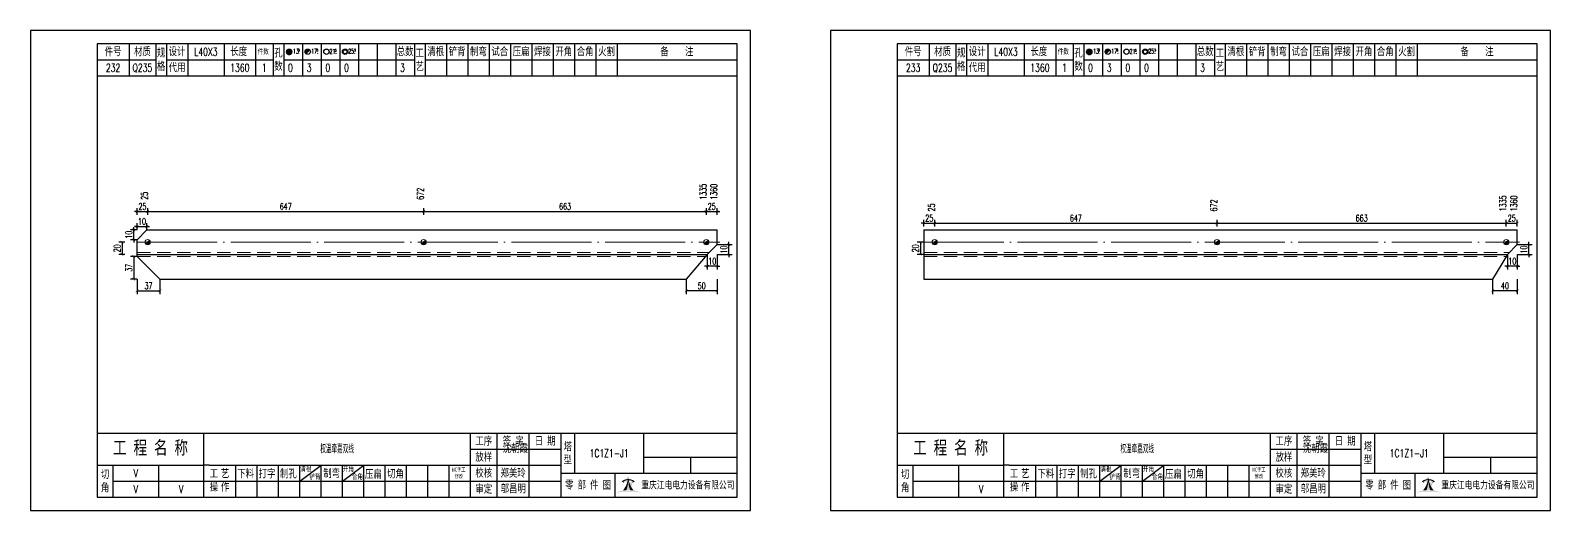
# Model space of a CAD drawing. Header units: millimetres. Extents: x -524 to 9570, y -2481 to 180.
# Drawn here: x 6300 to 6870, y -600 to -420 of the extents above; entities that cross this region are included whole.
import ezdxf
from ezdxf.enums import TextEntityAlignment as Align

# ---------------------------------------------------------------- set-up
doc = ezdxf.new("R2010")
doc.units = ezdxf.units.MM
doc.header["$LTSCALE"] = 20
doc.header["$PDMODE"] = 1
doc.linetypes.add('DASHDOT2X', pattern=[1.75, 1.5, -0.125, 0, -0.125])
doc.linetypes.add('HIDDEN', pattern=[0.375, 0.25, -0.125])
for name, color, linetype, lineweight in [('1', 7, 'Continuous', 25), ('11', 1, 'Continuous', 13), ('2', 1, 'HIDDEN', 13), ('5', 7, 'Continuous', 13), ('7', 3, 'DASHDOT2X', 13)]:
    doc.layers.add(name, color=color, linetype=linetype, lineweight=lineweight)
doc.styles.get("Standard").update_dxf_attribs({"font": 'simplex', "width": 0.7, "bigfont": 'gbhzfs.shx'})
doc.styles.add('SYMBOL_TXT', font='txt.shx', dxfattribs={"width": 0.6})
doc.styles.add('TITLE_TXT', font='simplex.shx', dxfattribs={"width": 0.75, "height": 2.5, "bigfont": 'gbhzfs.shx'})
doc.dimstyles.get("Standard").update_dxf_attribs({"dimtxt": 2.5, "dimasz": 1, "dimexe": 1.25, "dimexo": 0, "dimgap": 0.63, "dimtad": 1, "dimzin": 0, "dimdsep": 46, "dimtxsty": 'standard', "dimblk": 'ARCHTICK', "dimblk1": 'ARCHTICK', "dimblk2": 'ARCHTICK', "dimcen": 0.09, "dimadec": 0, "dimazin": 0, "dimtfac": 1, "dimtdec": 1, "dimtix": 1, "dimtmove": 2, "dimatfit": 3, "dimfxl": 0, "dimtolj": 1, "dimtzin": 0, "dimarcsym": 0})
pattern_1 = [(0, (-3, 0), (0, 0.0125), [])]

# ---------------------------------------------------------------- blocks, each defined once
blk = doc.blocks.new('M12_HOLE')
h = blk.add_hatch()
h.set_pattern_fill('LINE', scale=0.1, style=0)
h.set_pattern_definition(pattern_1)
h.paths.add_polyline_path([(-5, 0, 1), (-1, 0, 1)])
at = {"color": 7}
blk.add_circle((-3, 0), 2, dxfattribs=at)
at = {"color": 7, "attachment_point": 1, "style": 'SYMBOL_TXT'}
for s, insert, char_height, width in [('13\\f??|b0|i0|c0|p54;.', (-0.1170648347537053, 2.110404609075999), 3.5, 5.707453662650948), ('5', (3.739322910876695, 2.264550918150206), 1.8, 2.930899999712656)]:
    blk.add_mtext(s, dxfattribs=dict(at, insert=insert, char_height=char_height, width=width))
blk = doc.blocks.new('M16_HOLE')
h = blk.add_hatch()
h.set_pattern_fill('LINE', scale=0.1, style=0)
h.set_pattern_definition(pattern_1)
h.paths.add_polyline_path([(-1.585786437626905, 1.414213562373095, 0.668178637919299), (-5, 0, 0.198912367379658), (-4.414213562373095, -1.414213562373095)])
at = {"color": 7}
blk.add_circle((-3, 0), 2, dxfattribs=at)
at = {"color": 7, "attachment_point": 1, "style": 'SYMBOL_TXT'}
for s, insert, char_height, width in [('17.', (-0.443935574240129, 2.13042063441452), 3.5, 6.3164), ('5', (3.564570640825252, 2.25180437378188), 1.8, 1.822)]:
    blk.add_mtext(s, dxfattribs=dict(at, insert=insert, char_height=char_height, width=width))
blk = doc.blocks.new('M20_HOLE')
at = {"color": 7}
blk.add_circle((-3, 0), 2, dxfattribs=at)
at = {"color": 7, "attachment_point": 1, "style": 'SYMBOL_TXT'}
for s, insert, char_height, width in [('21.', (-0.6868754558352066, 2.009036737063269), 3.5, 6.0735), ('5', (3.321630759230175, 2.009036737063269), 1.8, 1.4576)]:
    blk.add_mtext(s, dxfattribs=dict(at, insert=insert, char_height=char_height, width=width))
blk = doc.blocks.new('M24_HOLE')
at = {"color": 7}
for radius in [2, 1.5]:
    blk.add_circle((-3, 0), radius, dxfattribs=at)
at = {"color": 7, "attachment_point": 1, "style": 'SYMBOL_TXT'}
for s, insert, char_height, width in [('25.', (-0.6868754558352066, 2.13042063441452), 3.5, 2.4294), ('5', (3.928980201610216, 2.25180437378188), 1.8, 1.9435)]:
    blk.add_mtext(s, dxfattribs=dict(at, insert=insert, char_height=char_height, width=width))
blk = doc.blocks.new('A$C1E394B87')
for p, q in [((270, 180), (0, 180)), ((0, 180), (0, 0)), ((270, 0), (270, 180)), ((0, 0), (270, 0))]:
    blk.add_line(p, q)
blk = doc.blocks.new('JgCard')
h = blk.add_hatch(color=256)
edge = h.paths.add_edge_path()
edge.add_arc((223.8016524729837, -21.84717885384339), 29.00860721842082, 79.81716678233735, 89.27812697573944)
edge.add_arc((224.5325955616654, -21.84717885384339), 29.00860721842082, 90.72187302426055, 100.1828332176626)
edge.add_arc((224.0279874541857, -3.830853464385541), 11.50536553551401, 89.30709440376557, 113.6959925615352, ccw=False)
edge.add_arc((224.3062605804644, -3.830853464385541), 11.50536553551401, 66.30400743846491, 90.69290559623443, ccw=False)
edge = h.paths.add_edge_path()
edge.add_arc((233.0302112674253, 13.18449056462987), 8.873034629199061, 191.5208225546964, 219.6965150385776)
edge.add_arc((215.3040367672247, 13.18449056462987), 8.873034629199061, 320.3034849614224, 348.4791774453036)
edge.add_arc((214.0326012329333, 11.43447699248611), 10.13453382683302, 338.1301204334909, 359.9154198731663)
edge.add_arc((234.3016468017167, 11.43447699248611), 10.13453382683302, 180.0845801266699, 201.8698795665091)
edge.add_line((225.937925765641, 10.90576856469295), (225.6552856147136, 10.35609493506945))
edge.add_arc((224.1679533083088, 7.853493107532699), 3.957321353349253, 91.41975307934291, 127.4827228769255)
edge.add_arc((215.3040367672247, 13.18449056462987), 8.873034629199061, 351.0860103832611, 357.2867084751834)
edge.add_line((222.396322269009, 10.90576856469295), (222.6789624199364, 10.35609493506945))
edge.add_line((222.6789624199364, 10.35609493506945), (221.7697188924139, 10.86032854938844))
edge.add_line((225.6552856147136, 10.35609493506945), (226.5654915637542, 10.86086227359522))
edge.add_arc((224.2330238305049, 7.883670059543192), 3.536460377387214, 93.80567765797379, 121.2894356209631)
edge.add_arc((224.1012242041452, 7.883670059543192), 3.536460377387214, 58.7105643790368, 86.1943223420262)
edge.add_arc((224.1679533083088, 7.853493107532699), 3.957321353349253, 52.53023982105776, 88.60436076552203)
edge.add_arc((233.0302112674253, 13.18449056462987), 8.873034629199061, 182.7132915248167, 188.9137221835162)
edge.add_line((224.1671240173246, 11.44943760304955), (224.1671240173246, 11.41951638194644))
blk.add_hatch(color=256).paths.add_polyline_path([(224.1671240173246, 11.41951638190653, 0.09534363958971465), (224.8964730213393, 7.65936347788454, -0.02857973389665951), (226.2029576453306, 7.517096850535836, -0.1235627947319866), (224.3359488967444, 11.41233217421416, -0.1204986991669159), (225.937925765641, 10.90576856469295), (225.6552856147136, 10.35609493506945), (226.5654915637542, 10.86086227359522, 0.5402417223769541), (226.575360567148, 10.99431825130466, 0.158715983985349), (224.2643381876442, 11.80964050730302, -0.02706108524003999), (224.1671240173246, 12.76445731824299, -0.02706225299216489), (224.0699034296731, 11.80959959181416, 0.1586661026302013), (221.7598355252794, 10.99377351487396, 0.5401762534625951), (221.7697205382283, 10.86032763670437, -5.881062471050359e-06), (221.7697188924139, 10.86032854938844), (222.6789624199364, 10.35609493506945), (222.396322269009, 10.90576856469295, -0.1204986991669226), (223.9982991379056, 11.41233217421416, -0.1235627947319868), (222.1312903893195, 7.517096850535836, -0.0285797338966575), (223.4377750133108, 7.65936347788454, 0.09534363958971454)])
for p, q in [((265, 175), (25, 175)), ((25, 175), (25, 5)), ((37, 175), (37, 163)), ((47, 175), (47, 163)), ((51, 175), (51, 163)), ((59, 175), (59, 163)), ((72.61005959575064, 175), (72.61005959575061, 163)), ((84.43573710762382, 175), (84.43573710762382, 163)), ((91, 175), (91, 163)), ((95, 175), (95, 163)), ((102, 175), (102, 163)), ((109, 175), (109, 163)), ((116, 175), (116, 163)), ((123, 175), (123, 163)), ((130, 175), (130, 163)), ((137, 175), (137, 163)), ((144, 175), (144, 163)), ((148, 175), (148, 163)), ((156, 175), (156, 163)), ((164, 175), (164, 163)), ((172, 175), (172, 163)), ((180, 175), (180, 163)), ((188, 175), (188, 163)), ((196, 175), (196, 163)), ((204, 175), (204, 163)), ((212, 175), (212, 163)), ((220, 175), (220, 163)), ((265, 5), (265, 175)), ((25, 169), (47, 169)), ((51, 168.9999999999999), (91, 168.9999999999999)), ((95, 168.9999999999999), (144, 168.9999999999999)), ((148, 169), (265, 169)), ((25, 163), (265, 163)), ((25, 29), (265, 29)), ((65, 17), (65, 29)), ((165, 5), (165, 29)), ((175, 5), (175, 29)), ((187, 5), (187, 29)), ((199, 5), (199, 29)), ((204, 29), (204, 14)), ((230, 14), (230, 29)), ((165, 23), (199, 23)), ((230, 20), (265, 20)), ((247.5, 20), (247.5, 14)), ((25, 17), (65, 17)), ((31, 5), (31, 17)), ((48, 17), (48, 5)), ((65, 5), (65, 17)), ((67, 17), (65, 17)), ((67, 17), (165, 17)), ((77, 5), (77, 17)), ((85, 5), (85, 17)), ((93, 5), (93, 17)), ((101, 5), (101, 17)), ((101, 11), (109, 17)), ((109, 5), (109, 17)), ((117, 5), (117, 17)), ((117, 11), (125, 17)), ((125, 5), (125, 17)), ((133, 5), (133, 17)), ((141, 5), (141, 17)), ((149, 5), (149, 17)), ((157, 5), (157, 17)), ((165, 17), (199, 17)), ((199, 14), (265, 14)), ((219.0802760739607, 14), (219.0802760739607, 5)), ((31, 11), (65, 11)), ((65, 11), (165, 11)), ((165, 11), (199, 11)), ((25, 5), (265, 5))]:
    blk.add_line(p, q)
blk.add_lwpolyline([(96.0334779468642, 171.9855941999696, -1), (98.0334779468642, 171.9855941999696, -1)], format="xyb", close=True)
for p in [(65.8050297978753, 166), (145, 96)]:
    blk.add_point(p)
blk.add_blockref('A$C1E394B87', (0, 0))
at = {"xscale": 0.5, "yscale": 0.5, "zscale": 0.5}
for name, p in [('M12_HOLE', (98.5334779468642, 171.9855941999696)), ('M16_HOLE', (105.5, 171.9999999999999)), ('M20_HOLE', (112.5, 171.9999999999999)), ('M24_HOLE', (119.5, 171.9999999999999))]:
    blk.add_blockref(name, p, dxfattribs=at)
at = {"attachment_point": 5, "style": 'TITLE_TXT'}
for s, insert, char_height, width in [('{\\fSimHei|b0|i0|c134|p2;件号}', (31, 172), 3, 15), ('{\\fSimHei|b0|i0|c134|p2;材质}', (42, 172), 3, 8), ('{\\fSimHei|b0|i0|c134|p2;规格}', (49, 169), 3, 4), ('{\\fSimHei|b0|i0|c134|p2;设计}', (55, 171.9999999999999), 3, 8.000000000000014), ('{\\fSimHei|b0|i0|c134|p2;长度}', (78.11684221050325, 172.0531705390044), 3, 8), ('{\\fSimHei|b0|i0|c134|p2;件数}', (87.3041250533895, 171.9999999999999), 2, 8.8244), ('{\\fSimHei|b0|i0|c134|p2;孔数}', (93, 169), 3, 4), ('{\\fSimHei|b0|i0|c134|p2;总数}', (140.5, 171.9999999999999), 3, 7), ('{\\fSimHei|b0|i0|c134|p2;工\\P艺}', (146, 169), 3, 4), ('{\\fSimHei|b0|i0|c134|p2;清根}', (152, 172), 3, 8), ('{\\fSimHei|b0|i0|c134|p2;铲背}', (160, 172), 3, 8), ('{\\fSimHei|b0|i0|c134|p2;制弯}', (168, 172), 3, 8.000000000000028), ('{\\fSimHei|b0|i0|c134|p2;试合}', (176, 172), 3, 8), ('{\\fSimHei|b0|i0|c134|p2;压扁}', (184, 172), 3, 8), ('{\\fSimHei|b0|i0|c134|p2;焊接}', (192, 172), 3, 8), ('{\\fSimHei|b0|i0|c134|p2;开角}', (200, 172), 3, 8.000000000000057), ('{\\fSimHei|b0|i0|c134|p2;合角}', (208, 172), 3, 8), ('{\\fSimHei|b0|i0|c134|p2;火割}', (216, 172), 3, 8), ('{\\fSimHei|b0|i0|c134|p2;备    注}', (242.3967818627186, 171.9765054582008), 3, 22), ('{\\fSimHei|b0|i0|c134|p2;代用}', (55, 166), 3, 8), ('{\\fSimHei|b0|i0|c134|p2;工 程 名 称}', (45.04268864723963, 23.33842704880232), 5, 47.33333333333334), ('{\\fSimHei|b0|i0|c134|p2;工序}', (170, 26), 3, 10), ('{\\fSimHei|b0|i0|c134|p2;签 字}', (181, 26), 3, 12), ('{\\fSimHei|b0|i0|c134|p2;^I沈朝霞}', (181.0520504248258, 23.27747906449889), 3, 12), ('{\\fSimHei|b0|i0|c134|p2;日 期}', (193, 26), 3, 12), ('{\\fSimHei|b0|i0|c134|p2;塔\\P型}', (201.5, 21.5), 3, 5.000000000000028), ('{\\fSimHei|b0|i0|c134|p2;放样}', (170, 20), 3, 10), ('{\\fSimHei|b0|i0|c134|p2;切\\P角}', (28, 11), 3, 6.000000000000004), ('{\\fSimHei|b0|i0|c134|p2;工\\P操}', (68.78408056366106, 11.29930144135182), 3, 6.000000000000004), ('{\\fSimHei|b0|i0|c134|p2;艺\\P作}', (73.01340619218274, 11.29930144135182), 3, 6.000000000000004), ('{\\fSimHei|b0|i0|c134|p2;下料}', (80.74376492044746, 13.75191016783555), 3, 8), ('{\\fSimHei|b0|i0|c134|p2;打字}', (88.74376492044746, 13.75191016783555), 3, 8), ('{\\fSimHei|b0|i0|c134|p2;制孔}', (96.74376492044746, 13.75191016783555), 3, 8.000000000000028), ('{\\fSimHei|b0|i0|c134|p2;清根}', (103.3080888185272, 15.56254542211099), 2, 8), ('{\\fSimHei|b0|i0|c134|p2;铲背}', (106.6982872637203, 12.58010217278223), 2, 8), ('{\\fSimHei|b0|i0|c134|p2;制弯}', (112.9524832210667, 13.86807755023182), 3, 8.000000000000028), ('{\\fSimHei|b0|i0|c134|p2;开角}', (119.2123351337376, 15.54156681030855), 2, 8.000000000000057), ('{\\fSimHei|b0|i0|c134|p2;合角}', (122.601153766583, 12.67610618408509), 2, 8), ('{\\fSimHei|b0|i0|c134|p2;压扁}', (128.5896913500159, 13.56672241423536), 3, 8), ('{\\fSimHei|b0|i0|c134|p2;切角}', (136.8970089545677, 13.6938446517654), 3, 8), ('{\\fSimHei|b0|i0|c134|p2;NC手工修改}', (160.6311373906198, 14.05820252967675), 1.5, 6.204069777279955), ('{\\fSimHei|b0|i0|c134|p2;校核}', (170, 14), 3, 10.00000000000003), ('{\\fSimHei|b0|i0|c134|p2;郑美玲}', (181, 14), 3, 12), ('{\\fSimHei|b0|i0|c134|p2;零 部 件 图}', (209.0827348158753, 9.5), 3, 30.76131175444226), ('{\\fSimHei|b0|i0|c134|p2;重庆江电电力设备有限公司}', (246.5086378857131, 9.475432444103376), 2.772000000000001, 63.29400000000002), ('{\\fSimHei|b0|i0|c134|p2;审定}', (170, 8), 3, 10), ('{\\fSimHei|b0|i0|c134|p2;邬昌明}', (181.0428184060297, 8.12303372435349), 3, 12)]:
    blk.add_mtext(s, dxfattribs=dict(at, insert=insert, char_height=char_height, width=width))
blk = doc.blocks.new('M16')
for p, q in [((-0.7071067811865476, -0.7071067811865476), (0.7071067811865475, 0.7071067811865475)), ((-0.4, 4.898425415289509e-17), (0.4, 0)), ((2.449212707644755e-17, 0.4), (0, -0.4))]:
    blk.add_line(p, q)
blk.add_circle((0, 0), 1)
for centre, radius, end in [((0, 0), 0.8, 45.00000000000001), ((0, 0), 0.6, 45.00000000000001), ((0, 0), 0.4, 45.00000000000001), ((-5.551115123125783e-17, -5.551115123125783e-17), 0.2, 45)]:
    blk.add_arc(centre, radius, 225, end)
blk = doc.blocks.new('_ArchTick')
at = {"color": 0, "linetype": 'ByBlock', "const_width": 0.15}
blk.add_lwpolyline([(-0.5, -0.5), (0.5, 0.5)], dxfattribs=at)
blk = doc.blocks.new('*D541')
at = {"layer": '11', "color": 0, "lineweight": -2}
for p, q in [((6340, -487.875), (6339, -487.875)), ((6340, -489.125), (6340, -486.625)), ((6340, -487.875), (6343.997790037592, -487.875)), ((6343.997790037592, -489.125), (6343.997790037592, -486.625)), ((6343.997790037592, -487.875), (6344.997790037592, -487.875))]:
    blk.add_line(p, q, dxfattribs=at)
at = {"layer": 'Defpoints', "color": 0}
for p in [(6340, -489.125), (6343.997790037592, -487.875), (6343.997790037592, -489.125)]:
    blk.add_point(p, dxfattribs=at)
at = {"layer": '11', "color": 0, "lineweight": -2}
blk.add_blockref('_ArchTick', (6340, -487.875), dxfattribs=at)
at = {"layer": '11', "color": 0, "lineweight": -2, "rotation": 180}
blk.add_blockref('_ArchTick', (6343.997790037592, -487.875), dxfattribs=at)
at = {"layer": '11', "color": 0, "insert": (6341.998895018796, -485.995), "char_height": 2.5, "attachment_point": 5}
blk.add_mtext('\\A1;25', dxfattribs=at)
blk = doc.blocks.new('*D544')
at = {"layer": '11', "color": 0, "lineweight": -2}
for p, q in [((6553.48198800745, -487.875), (6552.48198800745, -487.875)), ((6553.48198800745, -489.125), (6553.48198800745, -486.625)), ((6553.48198800745, -487.875), (6557.5, -487.875)), ((6557.5, -489.125), (6557.5, -486.625)), ((6557.5, -487.875), (6558.5, -487.875))]:
    blk.add_line(p, q, dxfattribs=at)
at = {"layer": 'Defpoints', "color": 0}
for p in [(6553.48198800745, -489.125), (6557.5, -487.875), (6557.5, -489.125)]:
    blk.add_point(p, dxfattribs=at)
at = {"layer": '11', "color": 0, "lineweight": -2}
blk.add_blockref('_ArchTick', (6553.48198800745, -487.875), dxfattribs=at)
at = {"layer": '11', "color": 0, "lineweight": -2, "rotation": 180}
blk.add_blockref('_ArchTick', (6557.5, -487.875), dxfattribs=at)
at = {"layer": '11', "color": 0, "insert": (6555.490994003725, -485.995), "char_height": 2.5, "attachment_point": 5}
blk.add_mtext('\\A1;25', dxfattribs=at)
blk = doc.blocks.new('*D545')
at = {"layer": '11', "color": 0, "lineweight": -2}
for p, q in [((6340, -504.69375), (6337.5, -504.69375)), ((6338.75, -504.69375), (6338.75, -513.25)), ((6340, -513.25), (6337.5, -513.25))]:
    blk.add_line(p, q, dxfattribs=at)
at = {"layer": 'Defpoints', "color": 0}
for p in [(6340, -504.69375), (6338.75, -513.25), (6340, -513.25)]:
    blk.add_point(p, dxfattribs=at)
at = {"layer": '11', "color": 0, "lineweight": -2}
for p, rotation in [((6338.75, -504.69375), 90), ((6338.75, -513.25), 270)]:
    blk.add_blockref('_ArchTick', p, dxfattribs=dict(at, rotation=rotation))
at = {"layer": '11', "color": 0, "insert": (6336.87, -508.971874999999), "char_height": 2.5, "attachment_point": 5, "rotation": 90}
blk.add_mtext('\\A1;37', dxfattribs=at)
blk = doc.blocks.new('*D547')
at = {"layer": '11', "color": 0, "lineweight": -2}
for p, q in [((6340, -494.75), (6337.5, -494.75)), ((6338.75, -494.75), (6338.75, -493.75)), ((6338.75, -498.45), (6338.75, -494.75)), ((6340, -498.45), (6337.5, -498.45)), ((6338.75, -498.45), (6338.75, -499.45))]:
    blk.add_line(p, q, dxfattribs=at)
at = {"layer": 'Defpoints', "color": 0}
for p in [(6338.75, -494.75), (6340, -494.75), (6340, -498.45)]:
    blk.add_point(p, dxfattribs=at)
at = {"layer": '11', "color": 0, "lineweight": -2}
for p, rotation in [((6338.75, -494.75), 270), ((6338.75, -498.45), 90)]:
    blk.add_blockref('_ArchTick', p, dxfattribs=dict(at, rotation=rotation))
at = {"layer": '11', "color": 0, "insert": (6336.87, -496.5999999999989), "char_height": 2.5, "attachment_point": 5, "rotation": 90}
blk.add_mtext('\\A1;10', dxfattribs=at)
blk = doc.blocks.new('*D548')
at = {"layer": '11', "color": 0, "lineweight": -2}
for p, q in [((6340, -493.5), (6339, -493.5)), ((6340, -494.75), (6340, -492.25)), ((6340, -493.5), (6343.700000000001, -493.5)), ((6343.700000000001, -494.75), (6343.700000000001, -492.25)), ((6343.700000000001, -493.5), (6344.700000000001, -493.5))]:
    blk.add_line(p, q, dxfattribs=at)
at = {"layer": 'Defpoints', "color": 0}
for p in [(6340, -494.75), (6343.700000000001, -493.5), (6343.700000000001, -494.75)]:
    blk.add_point(p, dxfattribs=at)
at = {"layer": '11', "color": 0, "lineweight": -2}
blk.add_blockref('_ArchTick', (6340, -493.5), dxfattribs=at)
at = {"layer": '11', "color": 0, "lineweight": -2, "rotation": 180}
blk.add_blockref('_ArchTick', (6343.700000000001, -493.5), dxfattribs=at)
at = {"layer": '11', "color": 0, "insert": (6341.85, -491.62), "char_height": 2.5, "attachment_point": 5}
blk.add_mtext('\\A1;10', dxfattribs=at)
blk = doc.blocks.new('*D549')
at = {"layer": '11', "color": 0, "lineweight": -2}
for p, q in [((6545.9375, -513.25), (6545.9375, -518.875)), ((6557.5, -517.625), (6545.9375, -517.625)), ((6557.5, -513.25), (6557.5, -518.875))]:
    blk.add_line(p, q, dxfattribs=at)
at = {"layer": 'Defpoints', "color": 0}
for p in [(6545.9375, -513.25), (6545.9375, -517.625), (6557.5, -513.25)]:
    blk.add_point(p, dxfattribs=at)
at = {"layer": '11', "color": 0, "lineweight": -2, "rotation": 180}
blk.add_blockref('_ArchTick', (6545.9375, -517.625), dxfattribs=at)
at = {"layer": '11', "color": 0, "lineweight": -2}
blk.add_blockref('_ArchTick', (6557.5, -517.625), dxfattribs=at)
at = {"layer": '11', "color": 0, "insert": (6551.71875, -515.745), "char_height": 2.5, "attachment_point": 5}
blk.add_mtext('\\A1;50', dxfattribs=at)
blk = doc.blocks.new('*D550')
at = {"layer": '11', "color": 0, "lineweight": -2}
for p, q in [((6553.799999999999, -504), (6553.799999999999, -509.625)), ((6557.5, -504), (6557.5, -509.625)), ((6553.799999999999, -508.375), (6552.799999999999, -508.375)), ((6557.5, -508.375), (6553.799999999999, -508.375)), ((6557.5, -508.375), (6558.5, -508.375))]:
    blk.add_line(p, q, dxfattribs=at)
at = {"layer": 'Defpoints', "color": 0}
for p in [(6553.799999999999, -504), (6557.5, -504), (6553.799999999999, -508.375)]:
    blk.add_point(p, dxfattribs=at)
at = {"layer": '11', "color": 0, "lineweight": -2}
blk.add_blockref('_ArchTick', (6553.799999999999, -508.375), dxfattribs=at)
at = {"layer": '11', "color": 0, "lineweight": -2, "rotation": 180}
blk.add_blockref('_ArchTick', (6557.5, -508.375), dxfattribs=at)
at = {"layer": '11', "color": 0, "insert": (6555.65, -506.495), "char_height": 2.5, "attachment_point": 5}
blk.add_mtext('\\A1;10', dxfattribs=at)
blk = doc.blocks.new('*D551')
at = {"layer": '11', "color": 0, "lineweight": -2}
for p, q in [((6557.5, -500.3), (6563.125, -500.3)), ((6561.875, -500.3), (6561.875, -499.3)), ((6561.875, -504), (6561.875, -500.3)), ((6557.5, -504), (6563.125, -504)), ((6561.875, -504), (6561.875, -505))]:
    blk.add_line(p, q, dxfattribs=at)
at = {"layer": 'Defpoints', "color": 0}
for p in [(6557.5, -500.3), (6561.875, -500.3), (6557.5, -504)]:
    blk.add_point(p, dxfattribs=at)
at = {"layer": '11', "color": 0, "lineweight": -2}
for p, rotation in [((6561.875, -500.3), 270), ((6561.875, -504), 90)]:
    blk.add_blockref('_ArchTick', p, dxfattribs=dict(at, rotation=rotation))
at = {"layer": '11', "color": 0, "insert": (6559.995, -502.1499999999989), "char_height": 2.5, "attachment_point": 5, "rotation": 90}
blk.add_mtext('\\A1;10', dxfattribs=at)
blk = doc.blocks.new('*D552')
at = {"layer": '1', "color": 0, "lineweight": -2}
for p, q in [((6335.375, -499.375), (6333.125, -499.375)), ((6334.375, -499.375), (6334.375, -504)), ((6335.375, -504), (6333.125, -504))]:
    blk.add_line(p, q, dxfattribs=at)
at = {"layer": 'Defpoints', "color": 0}
for p in [(6335.375, -499.375), (6334.375, -504), (6335.375, -504)]:
    blk.add_point(p, dxfattribs=at)
at = {"layer": '1', "color": 0, "lineweight": -2}
for p, rotation in [((6334.375, -499.375), 90), ((6334.375, -504), 270)]:
    blk.add_blockref('_ArchTick', p, dxfattribs=dict(at, rotation=rotation))
at = {"layer": '1', "color": 0, "insert": (6332.495, -501.687499999999), "char_height": 2.5, "attachment_point": 5, "rotation": 90}
blk.add_mtext('\\A1;20', dxfattribs=at)
blk = doc.blocks.new('*D553')
at = {"layer": '11', "color": 0, "lineweight": -2}
for p, q in [((6635, -492.25), (6634, -492.25)), ((6635, -493.5), (6635, -491)), ((6635, -492.25), (6639.089693256848, -492.25)), ((6639.089693256848, -493.5), (6639.089693256848, -491)), ((6639.089693256848, -492.25), (6640.089693256848, -492.25))]:
    blk.add_line(p, q, dxfattribs=at)
at = {"layer": 'Defpoints', "color": 0}
for p in [(6635, -493.5), (6639.089693256848, -492.25), (6639.089693256848, -493.5)]:
    blk.add_point(p, dxfattribs=at)
at = {"layer": '11', "color": 0, "lineweight": -2}
blk.add_blockref('_ArchTick', (6635, -492.25), dxfattribs=at)
at = {"layer": '11', "color": 0, "lineweight": -2, "rotation": 180}
blk.add_blockref('_ArchTick', (6639.089693256848, -492.25), dxfattribs=at)
at = {"layer": '11', "color": 0, "insert": (6637.044846628424, -490.37), "char_height": 2.5, "attachment_point": 5}
blk.add_mtext('\\A1;25', dxfattribs=at)
blk = doc.blocks.new('*D557')
at = {"layer": '11', "color": 0, "lineweight": -2}
for p, q in [((6848.25, -513.25), (6848.25, -518.875)), ((6857.5, -517.625), (6848.25, -517.625)), ((6857.5, -513.25), (6857.5, -518.875))]:
    blk.add_line(p, q, dxfattribs=at)
at = {"layer": 'Defpoints', "color": 0}
for p in [(6848.25, -513.25), (6848.25, -517.625), (6857.5, -513.25)]:
    blk.add_point(p, dxfattribs=at)
at = {"layer": '11', "color": 0, "lineweight": -2, "rotation": 180}
blk.add_blockref('_ArchTick', (6848.25, -517.625), dxfattribs=at)
at = {"layer": '11', "color": 0, "lineweight": -2}
blk.add_blockref('_ArchTick', (6857.5, -517.625), dxfattribs=at)
at = {"layer": '11', "color": 0, "insert": (6852.875, -515.745), "char_height": 2.5, "attachment_point": 5}
blk.add_mtext('\\A1;40', dxfattribs=at)
blk = doc.blocks.new('*D558')
at = {"layer": '11', "color": 0, "lineweight": -2}
for p, q in [((6853.799999999999, -504), (6853.799999999999, -509.625)), ((6857.5, -504), (6857.5, -509.625)), ((6853.799999999999, -508.375), (6852.799999999999, -508.375)), ((6857.5, -508.375), (6853.799999999999, -508.375)), ((6857.5, -508.375), (6858.5, -508.375))]:
    blk.add_line(p, q, dxfattribs=at)
at = {"layer": 'Defpoints', "color": 0}
for p in [(6853.799999999999, -504), (6857.5, -504), (6853.799999999999, -508.375)]:
    blk.add_point(p, dxfattribs=at)
at = {"layer": '11', "color": 0, "lineweight": -2}
blk.add_blockref('_ArchTick', (6853.799999999999, -508.375), dxfattribs=at)
at = {"layer": '11', "color": 0, "lineweight": -2, "rotation": 180}
blk.add_blockref('_ArchTick', (6857.5, -508.375), dxfattribs=at)
at = {"layer": '11', "color": 0, "insert": (6855.65, -506.495), "char_height": 2.5, "attachment_point": 5}
blk.add_mtext('\\A1;10', dxfattribs=at)
blk = doc.blocks.new('*D559')
at = {"layer": '11', "color": 0, "lineweight": -2}
for p, q in [((6857.5, -500.3), (6863.125, -500.3)), ((6861.875, -500.3), (6861.875, -499.3)), ((6861.875, -504), (6861.875, -500.3)), ((6857.5, -504), (6863.125, -504)), ((6861.875, -504), (6861.875, -505))]:
    blk.add_line(p, q, dxfattribs=at)
at = {"layer": 'Defpoints', "color": 0}
for p in [(6857.5, -500.3), (6861.875, -500.3), (6857.5, -504)]:
    blk.add_point(p, dxfattribs=at)
at = {"layer": '11', "color": 0, "lineweight": -2}
for p, rotation in [((6861.875, -500.3), 270), ((6861.875, -504), 90)]:
    blk.add_blockref('_ArchTick', p, dxfattribs=dict(at, rotation=rotation))
at = {"layer": '11', "color": 0, "insert": (6859.995, -502.1499999999989), "char_height": 2.5, "attachment_point": 5, "rotation": 90}
blk.add_mtext('\\A1;10', dxfattribs=at)
blk = doc.blocks.new('*D560')
at = {"layer": '1', "color": 0, "lineweight": -2}
for p, q in [((6634.75, -499.375), (6632.5, -499.375)), ((6633.75, -499.375), (6633.75, -504)), ((6634.75, -504), (6632.5, -504))]:
    blk.add_line(p, q, dxfattribs=at)
at = {"layer": 'Defpoints', "color": 0}
for p in [(6634.75, -499.375), (6633.75, -504), (6634.75, -504)]:
    blk.add_point(p, dxfattribs=at)
at = {"layer": '1', "color": 0, "lineweight": -2}
for p, rotation in [((6633.75, -499.375), 90), ((6633.75, -504), 270)]:
    blk.add_blockref('_ArchTick', p, dxfattribs=dict(at, rotation=rotation))
at = {"layer": '1', "color": 0, "insert": (6631.87, -501.6874999999989), "char_height": 2.5, "attachment_point": 5, "rotation": 90}
blk.add_mtext('\\A1;20', dxfattribs=at)

msp = doc.modelspace()

# ---------------------------------------------------------------- linework, layer by layer
at = {"layer": '1'}
for p, q in [((6340, -498.45), (6343.700000000001, -494.75)), ((6343.700000000001, -494.75), (6557.5, -494.75)), ((6557.5, -500.3), (6557.5, -494.75)), ((6635, -494.75), (6635, -513.25)), ((6635, -494.75), (6857.5, -494.75)), ((6857.5, -500.3), (6857.5, -494.75)), ((6340, -504), (6340, -498.45)), ((6557.5, -500.3), (6553.799999999999, -504)), ((6857.5, -500.3), (6853.799999999999, -504)), ((6340, -504.69375), (6340, -504)), ((6340, -504), (6553.799999999999, -504)), ((6348.55625, -513.25), (6340, -504.69375)), ((6553.799999999999, -504), (6545.9375, -513.25)), ((6635, -504), (6853.799999999999, -504)), ((6853.799999999999, -504), (6848.25, -513.25)), ((6348.55625, -513.25), (6545.9375, -513.25)), ((6635, -513.25), (6848.25, -513.25))]:
    msp.add_line(p, q, dxfattribs=at)
at = {"layer": '2'}
for p, q in [((6340, -503.30625), (6554.49375, -503.30625)), ((6340, -504.69375), (6553.210312499999, -504.69375)), ((6635, -503.30625), (6854.49375, -503.30625)), ((6635, -504.69375), (6853.383750000001, -504.69375))]:
    msp.add_line(p, q, dxfattribs=at)
at = {"layer": '7'}
for p, q in [((6340, -499.375), (6558.48198800745, -499.375)), ((6635, -499.375), (6858.389619915666, -499.375))]:
    msp.add_line(p, q, dxfattribs=at)

# ---------------------------------------------------------------- block references
at = {"layer": '1'}
for p in [(6300, -600), (6600, -600)]:
    msp.add_blockref('JgCard', p, dxfattribs=at)
at = {"layer": '5'}
for p in [(6343.997790037592, -499.375), (6447.460596210491, -499.375), (6553.48198800745, -499.375), (6639.089693256848, -499.375), (6744.930954744066, -499.375), (6853.389619915666, -499.375)]:
    msp.add_blockref('M16', p, dxfattribs=at)

# ---------------------------------------------------------------- texts
at = {"layer": '1', "width": 0.7}
for s, p in [('L40X3', (6365.805029797875, -428)), ('L40X3', (6665.805029797875, -428)), ('232', (6331, -434)), ('Q235', (6342, -434)), ('1360', (6378.522898351686, -434)), ('1', (6387.717868553811, -434)), ('0', (6397.5, -434)), ('3', (6404.5, -434)), ('0', (6411.5, -434)), ('0', (6418.5, -434)), ('3', (6439.5, -434)), ('233', (6631, -434)), ('Q235', (6642, -434)), ('1360', (6678.522898351686, -434)), ('1', (6687.717868553811, -434)), ('0', (6697.5, -434)), ('3', (6704.5, -434)), ('0', (6711.5, -434)), ('0', (6718.5, -434)), ('3', (6739.5, -434)), ('权温牵嘉双线', (6415, -577)), ('权温牵嘉双线', (6715, -577)), ('1C1Z1-J1', (6517, -578.5)), ('1C1Z1-J1', (6817, -578.5)), ('V', (6339.5, -586)), ('V', (6339.5, -592)), ('V', (6356.5, -592)), ('V', (6656.5, -592))]:
    msp.add_text(s, height=3, dxfattribs=at).set_placement(p, align=Align.MIDDLE_CENTER)
for s, p in [('1335', (6553.48198800745, -483.5)), ('1360', (6557.5, -483.5)), ('25', (6343.997790037592, -483.5)), ('672', (6447.460596210491, -483.5)), ('672', (6744.930954744066, -487.875)), ('1335', (6853.389619915666, -487.875)), ('1360', (6857.5, -487.875)), ('25', (6639.089693256848, -487.875))]:
    msp.add_text(s, height=2.5, rotation=90, dxfattribs=at).set_placement(p)

# ---------------------------------------------------------------- dimensions: what is measured, and where the dimension line sits
at = {"layer": '1'}
for base, p1, p2, picture, middle in [((6334.375, -504), (6335.375, -499.375), (6335.375, -504), '*D552', (6332.495, -501.687499999999)), ((6633.75, -504), (6634.75, -499.375), (6634.75, -504), '*D560', (6631.87, -501.6874999999989))]:
    dim = msp.add_linear_dim(base=base, p1=p1, p2=p2, angle=90, text='20', dimstyle='standard', override={"dimtxt": 2.5}, dxfattribs=at)
    dim.commit()
    dim.dimension.update_dxf_attribs({"geometry": picture, "text_midpoint": middle})
at = {"layer": '11'}
for base, p1, p2, text, picture, middle in [((6343.997790037592, -487.875), (6340, -489.125), (6343.997790037592, -489.125), '25', '*D541', (6341.998895018796, -485.995)), ((6557.5, -487.875), (6553.48198800745, -489.125), (6557.5, -489.125), '25', '*D544', (6555.490994003725, -485.995)), ((6343.700000000001, -493.5), (6340, -494.75), (6343.700000000001, -494.75), '10', '*D548', (6341.85, -491.62)), ((6639.089693256848, -492.25), (6635, -493.5), (6639.089693256848, -493.5), '25', '*D553', (6637.044846628424, -490.37)), ((6553.799999999999, -508.375), (6557.5, -504), (6553.799999999999, -504), '10', '*D550', (6555.65, -506.495)), ((6853.799999999999, -508.375), (6857.5, -504), (6853.799999999999, -504), '10', '*D558', (6855.65, -506.495)), ((6545.9375, -517.625), (6557.5, -513.25), (6545.9375, -513.25), '50', '*D549', (6551.71875, -515.745)), ((6848.25, -517.625), (6857.5, -513.25), (6848.25, -513.25), '40', '*D557', (6852.875, -515.745))]:
    dim = msp.add_linear_dim(base=base, p1=p1, p2=p2, text=text, dimstyle='standard', override={"dimtxt": 2.5}, dxfattribs=at)
    dim.commit()
    dim.dimension.update_dxf_attribs({"geometry": picture, "text_midpoint": middle})
for base, p1, p2, text in [((6447.460596210491, -487.875), (6343.997790037592, -489.125), (6447.460596210491, -489.125), '647'), ((6553.48198800745, -487.875), (6447.460596210491, -489.125), (6553.48198800745, -489.125), '663'), ((6744.930954744066, -492.25), (6639.089693256848, -493.5), (6744.930954744066, -493.5), '647'), ((6853.389619915666, -492.25), (6744.930954744066, -493.5), (6853.389619915666, -493.5), '663'), ((6857.5, -492.25), (6853.389619915666, -493.5), (6857.5, -493.5), '25'), ((6348.55625, -517.625), (6340, -513.25), (6348.55625, -513.25), '37')]:
    msp.add_linear_dim(base=base, p1=p1, p2=p2, text=text, dimstyle='standard', override={"dimtxt": 2.5}, dxfattribs=at).render()
for base, p1, p2, text, picture, middle in [((6338.75, -494.75), (6340, -498.45), (6340, -494.75), '10', '*D547', (6336.87, -496.5999999999989)), ((6561.875, -500.3), (6557.5, -504), (6557.5, -500.3), '10', '*D551', (6559.995, -502.1499999999989)), ((6861.875, -500.3), (6857.5, -504), (6857.5, -500.3), '10', '*D559', (6859.995, -502.1499999999989)), ((6338.75, -513.25), (6340, -504.69375), (6340, -513.25), '37', '*D545', (6336.87, -508.971874999999))]:
    dim = msp.add_linear_dim(base=base, p1=p1, p2=p2, angle=90, text=text, dimstyle='standard', override={"dimtxt": 2.5}, dxfattribs=at)
    dim.commit()
    dim.dimension.update_dxf_attribs({"geometry": picture, "text_midpoint": middle})

doc.saveas('drawing.dxf')
